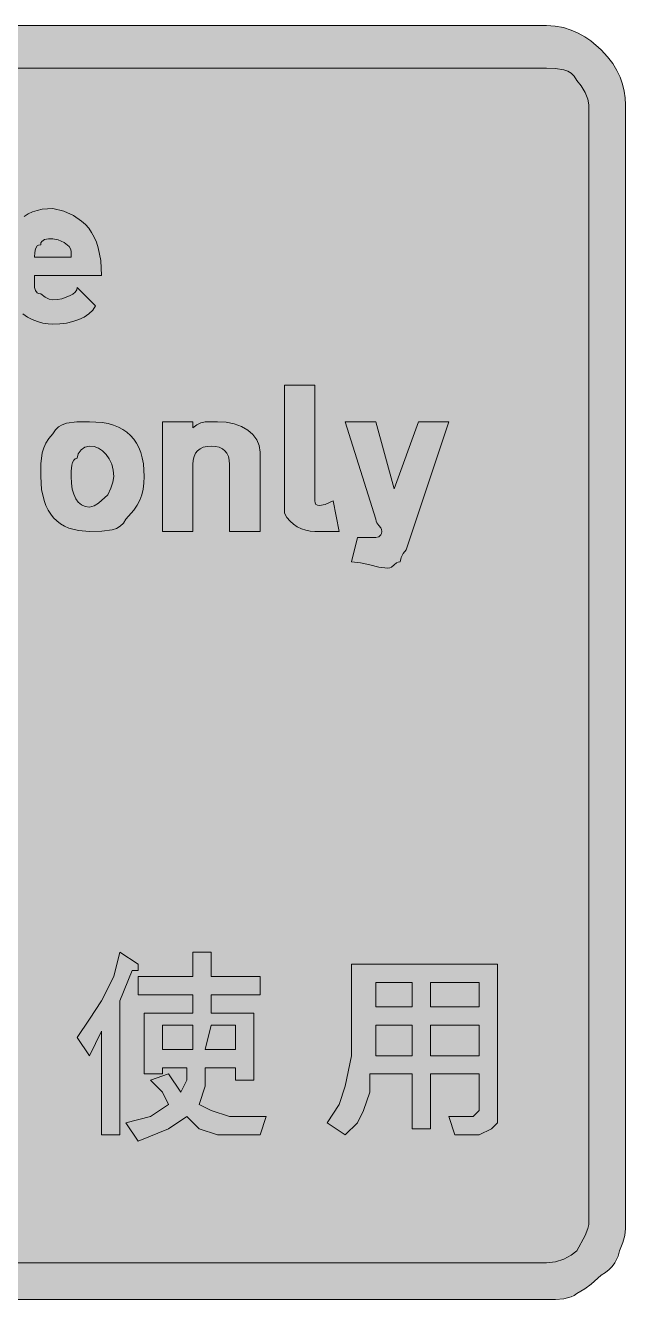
# Model space of a CAD drawing. Header units: metres. Extents: x 122 to 446, y 10 to 261.
# Drawn here: x 327.7 to 445.9, y 10.1 to 260.9 of the extents above; entities that cross this region are included whole.
import ezdxf

# ---------------------------------------------------------------- set-up
doc = ezdxf.new("R2010")
doc.units = ezdxf.units.M
doc.layers.add('FILL_BLACK_000000', color=7, linetype='Continuous', true_color=0x000000)
doc.layers.add('FILL_WHITE_FFFFFF', color=7, linetype='Continuous', true_color=0xffffff)

msp = doc.modelspace()

# ---------------------------------------------------------------- hatches: boundary and pattern name
at = {"layer": 'FILL_BLACK_000000', "true_color": 0x000000}
h = msp.add_hatch(color=7, dxfattribs=at)
h.dxf.hatch_style = 1
h.paths.add_polyline_path([(430.29, 260.88), (432.03, 260.77), (433.67, 260.47), (435.18, 259.99), (436.59, 259.38), (437.88, 258.65), (439.06, 257.84), (441.09, 256.08), (442.33, 254.73), (443.36, 253.38), (444.19, 252.03), (444.84, 250.68), (445.32, 249.33), (445.65, 247.98), (445.83, 246.63), (445.89, 245.28), (445.89, 25.68), (445.87, 24.07), (445.74, 22.68), (445.38, 21.29), (444.69, 19.68), (444.46, 18.59), (443.79, 17.28), (443.28, 16.61), (442.67, 15.97), (441.93, 15.38), (441.09, 14.88), (439.14, 13.08), (437.88, 12.18), (436.29, 11.28), (435.79, 10.88), (435.18, 10.59), (433.74, 10.23), (432.07, 10.1), (430.29, 10.08), (137.49, 10.08), (136.14, 10.14), (134.79, 10.32), (133.44, 10.65), (132.09, 11.13), (130.74, 11.78), (129.39, 12.61), (128.04, 13.64), (126.69, 14.88), (125.79, 15.89), (124.93, 17.07), (124.12, 18.4), (123.39, 19.83), (122.78, 21.31), (122.3, 22.81), (122, 24.28), (121.89, 25.68), (121.89, 245.28), (121.97, 246.84), (122.22, 248.36), (122.61, 249.84), (123.15, 251.26), (123.82, 252.62), (124.61, 253.91), (125.52, 255.11), (126.54, 256.23), (127.66, 257.25), (128.86, 258.16), (130.15, 258.95), (131.51, 259.62), (132.93, 260.16), (134.41, 260.55), (135.93, 260.8), (137.49, 260.88), (430.29, 260.88)])
h = msp.add_hatch(color=7, dxfattribs=at)
h.dxf.hatch_style = 1
h.paths.add_polyline_path([(329.49, 209.28), (329.64, 208.68), (330, 208.27), (330.29, 208.13), (330.69, 208.08), (331.57, 207.39), (332.34, 207.03), (333.09, 206.88), (333.99, 206.93), (334.85, 207.09), (336.39, 207.63), (337, 207.99), (337.48, 208.4), (337.78, 208.83), (337.89, 209.28), (341.49, 205.68), (340.93, 204.84), (340.18, 204.1), (339.25, 203.49), (338.19, 202.98), (337.01, 202.59), (335.75, 202.3), (334.44, 202.14), (333.09, 202.08), (332.14, 202.14), (331.12, 202.3), (330.07, 202.59), (329.04, 202.98), (328.06, 203.49), (327.18, 204.1), (326.45, 204.84), (325.89, 205.68), (325.1, 206.58), (324.5, 207.48), (324.08, 208.38), (323.79, 209.28), (323.53, 211.08), (323.49, 212.88), (323.66, 215.81), (324.15, 218.3), (324.51, 219.39), (324.95, 220.37), (325.46, 221.25), (326.04, 222.03), (326.69, 222.71), (327.42, 223.3), (328.2, 223.79), (329.06, 224.19), (329.98, 224.49), (330.95, 224.71), (333.09, 224.88), (335.23, 224.31), (337.12, 223.49), (338.76, 222.39), (339.49, 221.73), (340.14, 220.98), (340.72, 220.15), (341.23, 219.23), (341.67, 218.22), (342.03, 217.12), (342.52, 214.61), (342.69, 211.68), (329.49, 211.68), (329.49, 209.28)])
h.paths.add_polyline_path([(336.69, 216.48), (336.58, 216.93), (336.3, 217.36), (335.34, 218.13), (334.16, 218.67), (333.09, 218.88), (332.21, 218.86), (331.44, 218.73), (330.9, 218.37), (330.74, 218.08), (330.69, 217.68), (330.29, 217.63), (330, 217.47), (329.64, 216.93), (329.51, 216.16), (329.49, 215.28), (336.69, 215.28), (336.69, 216.48)], flags=16)
h = msp.add_hatch(color=7, dxfattribs=at)
h.dxf.hatch_style = 1
h.paths.add_polyline_path([(384.69, 168.48), (384.69, 167.28), (384.75, 166.89), (384.91, 166.6), (385.2, 166.44), (385.59, 166.38), (386.71, 166.6), (388.29, 167.28), (389.49, 161.28), (388.29, 161.28), (387.09, 161.28), (384.69, 161.28), (383.79, 161.34), (382.91, 161.5), (382.05, 161.79), (381.24, 162.18), (380.48, 162.69), (379.8, 163.3), (379.19, 164.04), (378.69, 164.88), (378.69, 166.08), (378.69, 190.08), (384.69, 190.08), (384.69, 168.48)])
h = msp.add_hatch(color=7, dxfattribs=at)
h.dxf.hatch_style = 1
h.paths.add_polyline_path([(350.86, 169.59), (350.58, 168.47), (350.19, 167.43), (349.68, 166.44), (349.06, 165.5), (347.49, 163.68), (346.98, 162.89), (346.36, 162.29), (345.63, 161.87), (344.79, 161.58), (342.76, 161.32), (340.29, 161.28), (338.15, 161.45), (336.26, 161.95), (335.4, 162.33), (334.62, 162.8), (333.89, 163.35), (333.24, 163.98), (332.66, 164.7), (332.15, 165.5), (331.71, 166.38), (331.35, 167.35), (330.86, 169.55), (330.69, 172.08), (330.73, 174.57), (330.99, 176.73), (331.28, 177.72), (331.7, 178.66), (332.3, 179.58), (333.09, 180.48), (333.6, 181.27), (334.21, 181.87), (334.95, 182.29), (335.79, 182.58), (337.82, 182.84), (340.29, 182.88), (342.82, 182.71), (343.96, 182.5), (345.01, 182.2), (345.99, 181.83), (346.87, 181.36), (347.67, 180.81), (348.39, 180.18), (349.02, 179.46), (349.57, 178.66), (350.04, 177.78), (350.42, 176.8), (350.71, 175.75), (350.92, 174.61), (351.09, 172.08), (351.03, 170.78), (350.86, 169.59)])
h.paths.add_polyline_path([(344.68, 174.54), (344.2, 175.56), (343.59, 176.43), (342.86, 177.13), (342.05, 177.65), (341.19, 177.97), (340.29, 178.08), (339.41, 177.87), (338.64, 177.33), (338.1, 176.56), (337.89, 175.68), (337.49, 175.57), (337.2, 175.29), (336.98, 174.86), (336.84, 174.33), (336.71, 173.15), (336.69, 172.08), (336.75, 170.79), (336.92, 169.62), (337.2, 168.6), (337.59, 167.73), (338.1, 167.03), (338.72, 166.51), (339.45, 166.19), (340.29, 166.08), (341.19, 166.29), (342.09, 166.83), (343.89, 168.48), (344.49, 169.83), (344.9, 171.01), (345.09, 172.08), (344.98, 173.37), (344.68, 174.54)], flags=16)
h = msp.add_hatch(color=7, dxfattribs=at)
h.dxf.hatch_style = 1
h.paths.add_polyline_path([(367.89, 161.28), (367.89, 173.28), (367.89, 174.48), (367.83, 175.32), (367.67, 176.05), (367.38, 176.67), (366.99, 177.18), (366.48, 177.57), (365.87, 177.85), (365.13, 178.02), (364.29, 178.08), (363.45, 178.02), (362.72, 177.85), (362.1, 177.57), (361.59, 177.18), (361.2, 176.67), (360.92, 176.05), (360.75, 175.32), (360.69, 174.48), (360.69, 161.28), (354.69, 161.28), (354.69, 182.88), (360.69, 182.88), (360.69, 181.68), (361.44, 182.28), (362.21, 182.69), (363.09, 182.88), (365.49, 182.88), (367.23, 182.77), (368.83, 182.45), (370.26, 181.93), (371.49, 181.23), (372.5, 180.36), (373.25, 179.34), (373.73, 178.17), (373.89, 176.88), (373.89, 175.68), (373.89, 161.28), (367.89, 161.28)])
h = msp.add_hatch(color=7, dxfattribs=at)
h.dxf.hatch_style = 1
h.paths.add_polyline_path([(402.69, 157.68), (402.09, 156.93), (401.68, 156.16), (401.49, 155.28), (401.09, 155.23), (400.78, 155.09), (400.29, 154.68), (399.8, 154.27), (399.49, 154.13), (399.09, 154.08), (397.29, 154.27), (395.49, 154.68), (393.69, 155.09), (391.89, 155.28), (393.09, 160.08), (394.29, 160.08), (396.69, 160.08), (397.29, 160.23), (397.7, 160.59), (397.84, 160.88), (397.89, 161.28), (397.84, 161.68), (397.7, 161.99), (397.29, 162.48), (396.88, 162.97), (396.74, 163.28), (396.69, 163.68), (390.69, 182.88), (396.69, 182.88), (400.29, 169.68), (405.09, 182.88), (411.09, 182.88), (402.69, 157.68)])
h = msp.add_hatch(color=7, dxfattribs=at)
h.dxf.hatch_style = 1
h.paths.add_polyline_path([(340.29, 65.28), (342.69, 68.88), (345.09, 73.68), (346.29, 78.48), (349.89, 76.08), (349.89, 74.88), (348.69, 74.88), (346.29, 68.88), (346.29, 42.48), (342.69, 42.48), (342.69, 62.88), (340.29, 58.08), (337.89, 61.68), (340.29, 65.28)])
h = msp.add_hatch(color=7, dxfattribs=at)
h.dxf.hatch_style = 1
h.paths.add_polyline_path([(364.29, 78.48), (364.29, 77.28), (364.29, 76.08), (364.29, 73.68), (373.89, 73.68), (373.89, 70.08), (364.29, 70.08), (364.29, 66.48), (372.69, 66.48), (372.69, 53.28), (369.09, 53.28), (369.09, 55.68), (363.09, 55.68), (363.09, 52.08), (361.89, 48.48), (364.29, 47.28), (367.89, 46.08), (371.49, 46.08), (375.09, 46.08), (373.89, 42.48), (369.09, 42.48), (365.49, 42.48), (361.89, 43.68), (359.49, 46.08), (355.89, 43.68), (349.89, 41.28), (347.49, 44.88), (352.29, 46.08), (355.89, 48.48), (354.69, 50.88), (352.29, 53.28), (355.89, 54.48), (358.29, 50.88), (359.49, 53.28), (359.49, 55.68), (354.69, 55.68), (354.69, 54.48), (351.09, 54.48), (351.09, 66.48), (360.69, 66.48), (360.69, 70.08), (349.89, 70.08), (349.89, 73.68), (360.69, 73.68), (360.69, 78.48), (364.29, 78.48)])
h.paths.add_polyline_path([(369.09, 64.08), (364.29, 64.08), (363.09, 59.28), (369.09, 59.28), (369.09, 64.08)], flags=16)
h.paths.add_polyline_path([(360.69, 64.08), (354.69, 64.08), (354.69, 59.28), (360.69, 59.28), (360.69, 64.08)], flags=16)
h = msp.add_hatch(color=7, dxfattribs=at)
h.dxf.hatch_style = 1
h.paths.add_polyline_path([(417.09, 42.48), (414.69, 42.48), (412.29, 42.48), (411.09, 46.08), (413.49, 46.08), (415.89, 46.08), (417.09, 47.28), (417.09, 48.48), (417.09, 54.48), (407.49, 54.48), (407.49, 43.68), (403.89, 43.68), (403.89, 54.48), (395.49, 54.48), (395.49, 50.88), (394.29, 47.28), (393.09, 44.88), (390.69, 42.48), (387.09, 44.88), (389.49, 48.48), (390.69, 52.08), (391.89, 58.08), (391.89, 65.28), (391.89, 76.08), (420.69, 76.08), (420.69, 47.28), (420.69, 44.88), (419.49, 43.68), (417.09, 42.48)])
h.paths.add_polyline_path([(403.89, 67.68), (403.89, 72.48), (396.69, 72.48), (396.69, 67.68), (403.89, 67.68)], flags=16)
h.paths.add_polyline_path([(403.89, 58.08), (403.89, 64.08), (396.69, 64.08), (396.69, 58.08), (403.89, 58.08)], flags=16)
h.paths.add_polyline_path([(407.49, 72.48), (407.49, 67.68), (417.09, 67.68), (417.09, 72.48), (407.49, 72.48)], flags=16)
h.paths.add_polyline_path([(417.09, 64.08), (407.49, 64.08), (407.49, 58.08), (417.09, 58.08), (417.09, 64.08)], flags=16)
at = {"layer": 'FILL_WHITE_FFFFFF', "true_color": 0xffffff}
h = msp.add_hatch(color=7, dxfattribs=at)
h.dxf.hatch_style = 1
h.paths.add_polyline_path([(430.29, 252.48), (432.07, 252.44), (433.74, 252.18), (434.5, 251.89), (435.18, 251.47), (435.79, 250.87), (436.29, 250.08), (437.17, 248.99), (437.94, 247.68), (438.48, 246.37), (438.69, 245.28), (438.69, 25.68), (438.64, 24.83), (438.48, 24.07), (437.94, 22.68), (436.29, 19.68), (435.18, 18.8), (433.74, 18.03), (432.07, 17.49), (430.29, 17.28), (137.49, 17.28), (137.09, 17.33), (136.78, 17.47), (136.29, 17.88), (135.8, 18.29), (135.49, 18.43), (135.09, 18.48), (134.21, 18.67), (133.44, 19.08), (132.69, 19.68), (131.98, 20.56), (131.49, 21.33), (131, 21.87), (130.69, 22.03), (130.29, 22.08), (130.29, 25.68), (130.29, 245.28), (130.33, 246.37), (130.59, 247.68), (130.88, 248.35), (131.3, 248.99), (131.9, 249.58), (132.69, 250.08), (133.19, 250.87), (133.78, 251.47), (134.42, 251.89), (135.09, 252.18), (136.4, 252.44), (137.49, 252.48), (430.29, 252.48)])

# ---------------------------------------------------------------- linework, layer by layer
at = {"layer": 'FILL_BLACK_000000', "lineweight": 0, "true_color": 0x000000}
for points in [[(137.49, 260.88), (430.29, 260.88), (432.03, 260.77), (433.67, 260.47), (435.18, 259.99), (436.59, 259.38), (437.88, 258.65), (439.06, 257.84), (441.09, 256.08), (442.33, 254.73), (443.36, 253.38), (444.19, 252.03), (444.84, 250.68), (445.32, 249.33), (445.65, 247.98), (445.83, 246.63), (445.89, 245.28), (445.89, 25.68), (445.87, 24.07), (445.74, 22.68), (445.38, 21.29), (444.69, 19.68), (444.46, 18.59), (443.79, 17.28), (443.28, 16.61), (442.67, 15.97), (441.93, 15.38), (441.09, 14.88), (439.14, 13.08), (437.88, 12.18), (436.29, 11.28), (435.79, 10.88), (435.18, 10.59), (433.74, 10.23), (432.07, 10.1), (430.29, 10.08), (137.49, 10.08)], [(327.42, 223.3), (328.2, 223.79), (329.06, 224.19), (329.98, 224.49), (330.95, 224.71), (333.09, 224.88), (335.23, 224.31), (337.12, 223.49), (338.76, 222.39), (339.49, 221.73), (340.14, 220.98), (340.72, 220.15), (341.23, 219.23), (341.67, 218.22), (342.03, 217.12), (342.52, 214.61), (342.69, 211.68), (329.49, 211.68), (329.49, 209.28), (329.64, 208.68), (330, 208.27), (330.29, 208.13), (330.69, 208.08), (331.57, 207.39), (332.34, 207.03), (333.09, 206.88), (333.99, 206.93), (334.85, 207.09), (336.39, 207.63), (337, 207.99), (337.48, 208.4), (337.78, 208.83), (337.89, 209.28), (341.49, 205.68), (340.93, 204.84), (340.18, 204.1), (339.25, 203.49), (338.19, 202.98), (337.01, 202.59), (335.75, 202.3), (334.44, 202.14), (333.09, 202.08), (332.14, 202.14), (331.12, 202.3), (330.07, 202.59), (329.04, 202.98), (328.06, 203.49), (327.18, 204.1)]]:
    msp.add_lwpolyline(points, dxfattribs=at)
for points in [[(336.69, 216.48), (336.58, 216.93), (336.3, 217.36), (335.34, 218.13), (334.16, 218.67), (333.09, 218.88), (332.21, 218.86), (331.44, 218.73), (330.9, 218.37), (330.74, 218.08), (330.69, 217.68), (330.29, 217.63), (330, 217.47), (329.64, 216.93), (329.51, 216.16), (329.49, 215.28), (336.69, 215.28)], [(384.69, 168.48), (384.69, 167.28), (384.75, 166.89), (384.91, 166.6), (385.2, 166.44), (385.59, 166.38), (386.71, 166.6), (388.29, 167.28), (389.49, 161.28), (388.29, 161.28), (387.09, 161.28), (384.69, 161.28), (383.79, 161.34), (382.91, 161.5), (382.05, 161.79), (381.24, 162.18), (380.48, 162.69), (379.8, 163.3), (379.19, 164.04), (378.69, 164.88), (378.69, 166.08), (378.69, 190.08), (384.69, 190.08)], [(350.86, 169.59), (350.58, 168.47), (350.19, 167.43), (349.68, 166.44), (349.06, 165.5), (347.49, 163.68), (346.98, 162.89), (346.36, 162.29), (345.63, 161.87), (344.79, 161.58), (342.76, 161.32), (340.29, 161.28), (338.15, 161.45), (336.26, 161.95), (335.4, 162.33), (334.62, 162.8), (333.89, 163.35), (333.24, 163.98), (332.66, 164.7), (332.15, 165.5), (331.71, 166.38), (331.35, 167.35), (330.86, 169.55), (330.69, 172.08), (330.73, 174.57), (330.99, 176.73), (331.28, 177.72), (331.7, 178.66), (332.3, 179.58), (333.09, 180.48), (333.6, 181.27), (334.21, 181.87), (334.95, 182.29), (335.79, 182.58), (337.82, 182.84), (340.29, 182.88), (342.82, 182.71), (343.96, 182.5), (345.01, 182.2), (345.99, 181.83), (346.87, 181.36), (347.67, 180.81), (348.39, 180.18), (349.02, 179.46), (349.57, 178.66), (350.04, 177.78), (350.42, 176.8), (350.71, 175.75), (350.92, 174.61), (351.09, 172.08), (351.03, 170.78)], [(367.89, 161.28), (367.89, 173.28), (367.89, 174.48), (367.83, 175.32), (367.67, 176.05), (367.38, 176.67), (366.99, 177.18), (366.48, 177.57), (365.87, 177.85), (365.13, 178.02), (364.29, 178.08), (363.45, 178.02), (362.72, 177.85), (362.1, 177.57), (361.59, 177.18), (361.2, 176.67), (360.92, 176.05), (360.75, 175.32), (360.69, 174.48), (360.69, 161.28), (354.69, 161.28), (354.69, 182.88), (360.69, 182.88), (360.69, 181.68), (361.44, 182.28), (362.21, 182.69), (363.09, 182.88), (365.49, 182.88), (367.23, 182.77), (368.83, 182.45), (370.26, 181.93), (371.49, 181.23), (372.5, 180.36), (373.25, 179.34), (373.73, 178.17), (373.89, 176.88), (373.89, 175.68), (373.89, 161.28)], [(402.69, 157.68), (402.09, 156.93), (401.68, 156.16), (401.49, 155.28), (401.09, 155.23), (400.78, 155.09), (400.29, 154.68), (399.8, 154.27), (399.49, 154.13), (399.09, 154.08), (397.29, 154.27), (395.49, 154.68), (393.69, 155.09), (391.89, 155.28), (393.09, 160.08), (394.29, 160.08), (396.69, 160.08), (397.29, 160.23), (397.7, 160.59), (397.84, 160.88), (397.89, 161.28), (397.84, 161.68), (397.7, 161.99), (397.29, 162.48), (396.88, 162.97), (396.74, 163.28), (396.69, 163.68), (390.69, 182.88), (396.69, 182.88), (400.29, 169.68), (405.09, 182.88), (411.09, 182.88)], [(344.68, 174.54), (344.2, 175.56), (343.59, 176.43), (342.86, 177.13), (342.05, 177.65), (341.19, 177.97), (340.29, 178.08), (339.41, 177.87), (338.64, 177.33), (338.1, 176.56), (337.89, 175.68), (337.49, 175.57), (337.2, 175.29), (336.98, 174.86), (336.84, 174.33), (336.71, 173.15), (336.69, 172.08), (336.75, 170.79), (336.92, 169.62), (337.2, 168.6), (337.59, 167.73), (338.1, 167.03), (338.72, 166.51), (339.45, 166.19), (340.29, 166.08), (341.19, 166.29), (342.09, 166.83), (343.89, 168.48), (344.49, 169.83), (344.9, 171.01), (345.09, 172.08), (344.98, 173.37)], [(340.29, 65.28), (342.69, 68.88), (345.09, 73.68), (346.29, 78.48), (349.89, 76.08), (349.89, 74.88), (348.69, 74.88), (346.29, 68.88), (346.29, 42.48), (342.69, 42.48), (342.69, 62.88), (340.29, 58.08), (337.89, 61.68)], [(364.29, 78.48), (364.29, 77.28), (364.29, 76.08), (364.29, 73.68), (373.89, 73.68), (373.89, 70.08), (364.29, 70.08), (364.29, 66.48), (372.69, 66.48), (372.69, 53.28), (369.09, 53.28), (369.09, 55.68), (363.09, 55.68), (363.09, 52.08), (361.89, 48.48), (364.29, 47.28), (367.89, 46.08), (371.49, 46.08), (375.09, 46.08), (373.89, 42.48), (369.09, 42.48), (365.49, 42.48), (361.89, 43.68), (359.49, 46.08), (355.89, 43.68), (349.89, 41.28), (347.49, 44.88), (352.29, 46.08), (355.89, 48.48), (354.69, 50.88), (352.29, 53.28), (355.89, 54.48), (358.29, 50.88), (359.49, 53.28), (359.49, 55.68), (354.69, 55.68), (354.69, 54.48), (351.09, 54.48), (351.09, 66.48), (360.69, 66.48), (360.69, 70.08), (349.89, 70.08), (349.89, 73.68), (360.69, 73.68), (360.69, 78.48)], [(417.09, 42.48), (414.69, 42.48), (412.29, 42.48), (411.09, 46.08), (413.49, 46.08), (415.89, 46.08), (417.09, 47.28), (417.09, 48.48), (417.09, 54.48), (407.49, 54.48), (407.49, 43.68), (403.89, 43.68), (403.89, 54.48), (395.49, 54.48), (395.49, 50.88), (394.29, 47.28), (393.09, 44.88), (390.69, 42.48), (387.09, 44.88), (389.49, 48.48), (390.69, 52.08), (391.89, 58.08), (391.89, 65.28), (391.89, 76.08), (420.69, 76.08), (420.69, 47.28), (420.69, 44.88), (419.49, 43.68)], [(403.89, 67.68), (403.89, 72.48), (396.69, 72.48), (396.69, 67.68)], [(407.49, 72.48), (407.49, 67.68), (417.09, 67.68), (417.09, 72.48)], [(360.69, 64.08), (354.69, 64.08), (354.69, 59.28), (360.69, 59.28)], [(369.09, 64.08), (364.29, 64.08), (363.09, 59.28), (369.09, 59.28)], [(403.89, 58.08), (403.89, 64.08), (396.69, 64.08), (396.69, 58.08)], [(417.09, 64.08), (407.49, 64.08), (407.49, 58.08), (417.09, 58.08)]]:
    msp.add_lwpolyline(points, close=True, dxfattribs=at)
at = {"layer": 'FILL_WHITE_FFFFFF', "lineweight": 0, "true_color": 0x000000}
msp.add_lwpolyline([(137.49, 252.48), (430.29, 252.48), (432.07, 252.44), (433.74, 252.18), (434.5, 251.89), (435.18, 251.47), (435.79, 250.87), (436.29, 250.08), (437.17, 248.99), (437.94, 247.68), (438.48, 246.37), (438.69, 245.28), (438.69, 25.68), (438.64, 24.83), (438.48, 24.07), (437.94, 22.68), (436.29, 19.68), (435.18, 18.8), (433.74, 18.03), (432.07, 17.49), (430.29, 17.28), (137.49, 17.28)], dxfattribs=at)

doc.saveas('drawing.dxf')
